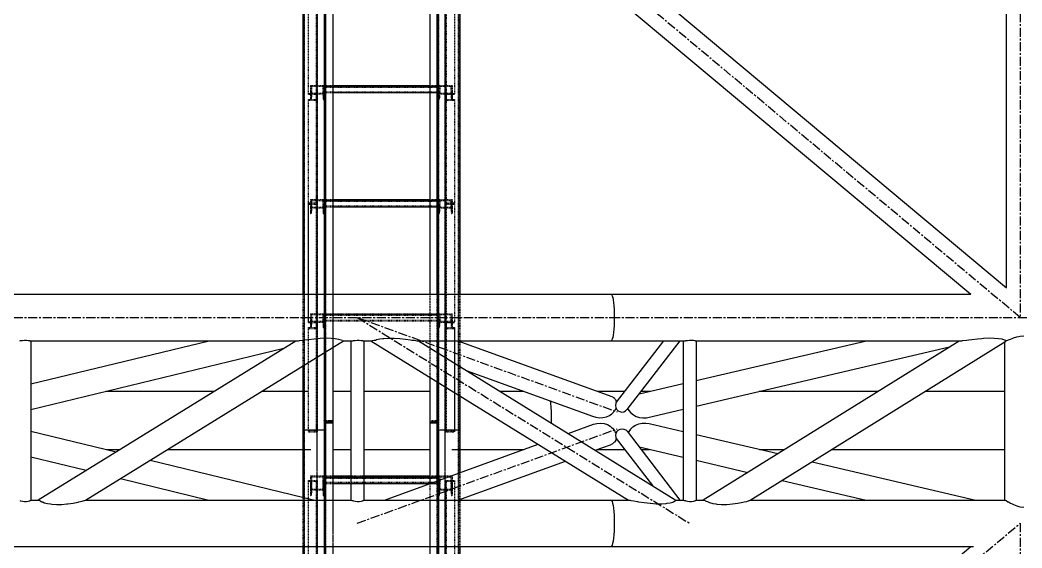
# Model space of a CAD drawing. Header units: millimetres. Extents: x 5143 to 30813, y 232 to 21408.
# Drawn here: x 24299 to 25175, y 7429 to 7890 of the extents above; entities that cross this region are included whole.
import ezdxf

# ---------------------------------------------------------------- set-up
doc = ezdxf.new("R2010")
doc.units = ezdxf.units.MM
doc.header["$LTSCALE"] = 0.25
for name, pattern in [('CENTER', [50.8, 31.75, -6.35, 6.35, -6.35]), ('XKITLINE00', [0]), ('XKITLINE02', [4, 2, -2]), ('XKITLINE03', [6, 3, -1, 1, -1])]:
    doc.linetypes.add(name, pattern=pattern)

msp = doc.modelspace()

# ---------------------------------------------------------------- linework, layer by layer
at = {"color": 3, "linetype": 'XKITLINE02'}
for p, q in [((24547.15, 9176.54), (24547.15, 7532.54)), ((24547.68, 9176.28), (24547.68, 7532)), ((24564.91, 9176.28), (24564.92, 7532)), ((24564.99, 9179.87), (24564.99, 7539.09)), ((24565.45, 9176.54), (24565.45, 7532.54)), ((24565.85, 9179.87), (24565.85, 7539.18)), ((24566.3, 9176.54), (24566.3, 7600.34)), ((24572.5, 9179.14), (24572.5, 7540.22)), ((24664.15, 9180.19), (24664.15, 7539.18)), ((24664.54, 9176.54), (24664.54, 7532.54)), ((24665, 9180.27), (24665, 7539.09)), ((24665.07, 9176.28), (24665.07, 7532)), ((24682.31, 9176.28), (24682.31, 7532)), ((24682.84, 9176.54), (24682.84, 7532.54)), ((24683.69, 9176.54), (24683.69, 7561.84)), ((24657.5, 9125.5), (24657.5, 7540.22)), ((24551, 7929.56), (24551, 7825.67)), ((24558.2, 7929.02), (24558.2, 7820.75)), ((24559, 7929.56), (24559, 7820.75)), ((24671.78, 7929.02), (24671.78, 7820.75)), ((24678.98, 7929.56), (24678.98, 7825.67)), ((24670.98, 7926.41), (24670.98, 7820.75)), ((24552.99, 7833.19), (24552.99, 7826.58)), ((24552.99, 7833.19), (24552.99, 7827.7)), ((24552.99, 7833.19), (24564.99, 7833.19)), ((24554.06, 7832.49), (24553.67, 7827.7)), ((24554.06, 7832.49), (24554.06, 7825.88)), ((24554.06, 7832.49), (24563.93, 7832.49)), ((24563.93, 7832.49), (24563.93, 7825.88)), ((24563.93, 7832.49), (24564.31, 7827.7)), ((24564.99, 7833.19), (24564.99, 7826.58)), ((24564.99, 7833.19), (24564.99, 7827.7)), ((24564.99, 7833.19), (24572.5, 7833.19)), ((24564.99, 7833.19), (24564.99, 7826.99)), ((24564.99, 7832.48), (24572.5, 7832.48)), ((24564.99, 7832.43), (24664.97, 7832.43)), ((24564.99, 7831.85), (24664.97, 7831.85)), ((24657.5, 7833.19), (24664.97, 7833.19)), ((24657.5, 7832.48), (24664.97, 7832.48)), ((24664.97, 7833.19), (24664.97, 7826.99)), ((24664.97, 7833.19), (24664.97, 7827.7)), ((24664.97, 7833.19), (24676.97, 7833.19)), ((24664.97, 7833.19), (24664.97, 7826.58)), ((24666.04, 7832.49), (24665.65, 7827.7)), ((24666.04, 7832.49), (24675.91, 7832.49)), ((24666.04, 7832.49), (24666.04, 7825.88)), ((24675.91, 7832.49), (24676.29, 7827.7)), ((24675.91, 7832.49), (24675.91, 7825.88)), ((24676.97, 7833.19), (24676.97, 7827.7)), ((24676.97, 7833.19), (24676.97, 7826.22)), ((24551, 7826.22), (24551, 7825.67)), ((24551, 7826.22), (24559, 7826.22)), ((24551, 7825.67), (24558.2, 7825.67)), ((24552.99, 7827.7), (24552.99, 7821.09)), ((24552.99, 7827.7), (24553.67, 7827.7)), ((24552.99, 7826.58), (24552.99, 7821.09)), ((24552.99, 7826.58), (24564.99, 7826.58)), ((24553.67, 7827.7), (24553.67, 7821.09)), ((24554.06, 7825.88), (24553.67, 7821.09)), ((24554.06, 7825.88), (24563.93, 7825.88)), ((24558.2, 7826.55), (24558.2, 7730.52)), ((24558.2, 7826.55), (24559, 7826.55)), ((24558.2, 7825.67), (24558.2, 7820.75)), ((24559, 7826.55), (24559, 7729.91)), ((24559, 7826.22), (24559, 7820.75)), ((24563.93, 7825.88), (24564.31, 7821.09)), ((24564.31, 7827.7), (24564.31, 7821.09)), ((24564.31, 7827.7), (24564.99, 7827.7)), ((24564.99, 7827.7), (24564.99, 7821.09)), ((24564.99, 7827.7), (24664.97, 7827.7)), ((24564.99, 7827.66), (24664.97, 7827.66)), ((24564.99, 7827.03), (24664.97, 7827.03)), ((24564.99, 7826.99), (24572.5, 7826.99)), ((24564.99, 7826.58), (24564.99, 7821.09)), ((24657.5, 7826.99), (24664.97, 7826.99)), ((24664.97, 7827.7), (24665.65, 7827.7)), ((24664.97, 7827.7), (24664.97, 7821.09)), ((24664.97, 7826.58), (24664.97, 7821.09)), ((24664.97, 7826.58), (24676.97, 7826.58)), ((24665.65, 7827.7), (24665.65, 7821.09)), ((24666.04, 7825.88), (24665.65, 7821.09)), ((24666.04, 7825.88), (24675.91, 7825.88)), ((24670.98, 7826.55), (24670.98, 7820.41)), ((24670.98, 7826.55), (24671.78, 7826.55)), ((24670.98, 7826.55), (24670.98, 7729.91)), ((24670.98, 7826.22), (24678.98, 7826.22)), ((24671.78, 7826.55), (24671.78, 7821.03)), ((24671.78, 7826.55), (24671.78, 7730.52)), ((24671.78, 7825.67), (24678.98, 7825.67)), ((24675.91, 7825.88), (24676.29, 7821.09)), ((24676.29, 7827.7), (24676.97, 7827.7)), ((24676.29, 7827.7), (24676.29, 7821.09)), ((24676.97, 7827.7), (24676.97, 7821.09)), ((24676.97, 7826.22), (24676.97, 7821.09)), ((24551, 7821.03), (24551, 7729.91)), ((24551, 7821.03), (24558.2, 7821.03)), ((24551, 7820.41), (24559, 7820.41)), ((24552.99, 7821.09), (24553.67, 7821.09)), ((24558.2, 7820.75), (24559, 7820.75)), ((24564.31, 7821.09), (24564.99, 7821.09)), ((24664.97, 7821.09), (24665.65, 7821.09)), ((24670.98, 7820.75), (24671.78, 7820.75)), ((24670.98, 7820.41), (24678.98, 7820.41)), ((24671.78, 7821.03), (24678.98, 7821.03)), ((24676.29, 7821.09), (24676.97, 7821.09)), ((24678.98, 7821.03), (24678.98, 7820.41)), ((24678.98, 7821.03), (24678.98, 7729.91)), ((24558.2, 7736.05), (24559, 7736.05)), ((24558.2, 7736.05), (24558.2, 7730.52)), ((24559, 7736.05), (24559, 7729.91)), ((24670.98, 7736.05), (24671.78, 7736.05)), ((24551, 7730.52), (24558.2, 7730.52)), ((24551, 7730.52), (24551, 7729.91)), ((24551, 7729.91), (24551, 7626.02)), ((24551, 7729.91), (24559, 7729.91)), ((24551, 7729.91), (24559, 7729.91)), ((24551, 7729.36), (24551, 7626.02)), ((24551, 7729.36), (24558.2, 7729.36)), ((24552.99, 7733.36), (24552.99, 7726.75)), ((24552.99, 7733.36), (24552.99, 7727.87)), ((24552.99, 7733.36), (24564.99, 7733.36)), ((24552.99, 7727.87), (24552.99, 7721.26)), ((24552.99, 7727.87), (24553.67, 7727.87)), ((24552.99, 7726.75), (24552.99, 7721.26)), ((24552.99, 7726.75), (24564.99, 7726.75)), ((24554.06, 7732.67), (24553.67, 7727.87)), ((24553.67, 7727.87), (24553.67, 7721.26)), ((24554.06, 7732.67), (24554.06, 7726.05)), ((24554.06, 7732.67), (24563.93, 7732.67)), ((24558.2, 7729.36), (24558.2, 7621.1)), ((24559, 7729.91), (24559, 7621.1)), ((24563.93, 7732.67), (24563.93, 7726.05)), ((24563.93, 7732.67), (24564.31, 7727.87)), ((24564.31, 7727.87), (24564.31, 7721.26)), ((24564.31, 7727.87), (24564.99, 7727.87)), ((24564.99, 7733.36), (24564.99, 7726.75)), ((24564.99, 7733.36), (24564.99, 7727.87)), ((24564.99, 7733.36), (24572.5, 7733.36)), ((24564.99, 7733.36), (24564.99, 7727.17)), ((24564.99, 7732.66), (24572.5, 7732.66)), ((24564.99, 7732.6), (24664.97, 7732.6)), ((24564.99, 7732.02), (24664.97, 7732.02)), ((24564.99, 7727.87), (24564.99, 7721.26)), ((24564.99, 7727.87), (24664.97, 7727.87)), ((24564.99, 7727.83), (24664.97, 7727.83)), ((24564.99, 7727.21), (24664.97, 7727.21)), ((24564.99, 7727.17), (24572.5, 7727.17)), ((24564.99, 7726.75), (24564.99, 7721.26)), ((24657.5, 7733.36), (24664.97, 7733.36)), ((24657.5, 7732.66), (24664.97, 7732.66)), ((24657.5, 7727.17), (24664.97, 7727.17)), ((24664.97, 7733.36), (24664.97, 7727.87)), ((24664.97, 7733.36), (24676.97, 7733.36)), ((24664.97, 7733.36), (24664.97, 7726.75)), ((24664.97, 7733.36), (24664.97, 7727.17)), ((24664.97, 7727.87), (24665.65, 7727.87)), ((24664.97, 7727.87), (24664.97, 7721.26)), ((24664.97, 7726.75), (24664.97, 7721.26)), ((24664.97, 7726.75), (24676.97, 7726.75)), ((24666.04, 7732.67), (24665.65, 7727.87)), ((24665.65, 7727.87), (24665.65, 7721.26)), ((24666.04, 7732.67), (24675.91, 7732.67)), ((24666.04, 7732.67), (24666.04, 7726.05)), ((24670.98, 7729.91), (24670.98, 7724.44)), ((24670.98, 7729.91), (24678.98, 7729.91)), ((24670.98, 7729.91), (24678.98, 7729.91)), ((24671.78, 7730.52), (24678.98, 7730.52)), ((24671.78, 7729.36), (24671.78, 7724.44)), ((24671.78, 7729.36), (24678.98, 7729.36)), ((24671.78, 7729.36), (24671.78, 7621.1)), ((24675.91, 7732.67), (24676.29, 7727.87)), ((24675.91, 7732.67), (24675.91, 7726.05)), ((24676.29, 7727.87), (24676.97, 7727.87)), ((24676.29, 7727.87), (24676.29, 7721.26)), ((24676.97, 7733.36), (24676.97, 7727.87)), ((24676.97, 7733.36), (24676.97, 7726.75)), ((24676.97, 7727.87), (24676.97, 7721.26)), ((24676.97, 7726.75), (24676.97, 7721.26)), ((24678.98, 7729.91), (24678.98, 7729.36)), ((24678.98, 7729.91), (24678.98, 7626.02)), ((24552.99, 7721.26), (24553.67, 7721.26)), ((24554.06, 7726.05), (24553.67, 7721.26)), ((24554.06, 7726.05), (24563.93, 7726.05)), ((24558.2, 7724.44), (24559, 7724.44)), ((24563.93, 7726.05), (24564.31, 7721.26)), ((24564.31, 7721.26), (24564.99, 7721.26)), ((24664.97, 7721.26), (24665.65, 7721.26)), ((24666.04, 7726.05), (24665.65, 7721.26)), ((24666.04, 7726.05), (24675.91, 7726.05)), ((24670.98, 7726.05), (24670.98, 7621.1)), ((24670.98, 7724.44), (24671.78, 7724.44)), ((24675.91, 7726.05), (24676.29, 7721.26)), ((24676.29, 7721.26), (24676.97, 7721.26)), ((24546.3, 7650.57), (24546.3, 7587.97)), ((24572.5, 7650.57), (24572.5, 7604.17)), ((24657.5, 7650.57), (24657.5, 7578.07)), ((24663.69, 7650.57), (24663.69, 7574.23)), ((24683.69, 7650.57), (24683.69, 7609.97)), ((24552.99, 7633.54), (24552.99, 7626.93)), ((24552.99, 7633.54), (24552.99, 7628.05)), ((24552.99, 7633.54), (24564.99, 7633.54)), ((24554.06, 7632.84), (24553.67, 7628.05)), ((24554.06, 7632.84), (24554.06, 7626.23)), ((24554.06, 7632.84), (24563.93, 7632.84)), ((24563.93, 7632.84), (24563.93, 7626.23)), ((24563.93, 7632.84), (24564.31, 7628.05)), ((24564.99, 7633.54), (24564.99, 7626.93)), ((24564.99, 7633.54), (24564.99, 7628.05)), ((24564.99, 7633.54), (24664.97, 7633.54)), ((24564.99, 7633.54), (24564.99, 7627.34)), ((24564.99, 7632.83), (24664.97, 7632.83)), ((24564.99, 7632.78), (24664.97, 7632.78)), ((24564.99, 7632.19), (24664.97, 7632.19)), ((24664.97, 7633.54), (24664.97, 7627.34)), ((24664.97, 7633.54), (24664.97, 7628.05)), ((24664.97, 7633.54), (24676.97, 7633.54)), ((24664.97, 7633.54), (24664.97, 7626.93)), ((24666.04, 7632.84), (24665.65, 7628.05)), ((24666.04, 7632.84), (24675.91, 7632.84)), ((24666.04, 7632.84), (24666.04, 7626.23)), ((24675.91, 7632.84), (24676.29, 7628.05)), ((24675.91, 7632.84), (24675.91, 7626.23)), ((24676.97, 7633.54), (24676.97, 7628.05)), ((24676.97, 7633.54), (24676.97, 7626.93)), ((24551, 7626.57), (24559, 7626.57)), ((24551, 7626.02), (24558.2, 7626.02)), ((24551, 7621.37), (24551, 7530.31)), ((24551, 7621.37), (24551, 7530.93)), ((24551, 7621.37), (24558.2, 7621.37)), ((24552.99, 7628.05), (24552.99, 7621.44)), ((24552.99, 7628.05), (24553.67, 7628.05)), ((24552.99, 7626.93), (24552.99, 7621.44)), ((24552.99, 7626.93), (24564.99, 7626.93)), ((24552.99, 7621.44), (24553.67, 7621.44)), ((24553.67, 7628.05), (24553.67, 7621.44)), ((24554.06, 7626.23), (24553.67, 7621.44)), ((24554.06, 7626.23), (24563.93, 7626.23)), ((24558.2, 7626.9), (24558.2, 7530.93)), ((24558.2, 7626.9), (24559, 7626.9)), ((24558.2, 7626.02), (24558.2, 7621.1)), ((24559, 7626.9), (24559, 7532)), ((24559, 7626.57), (24559, 7621.1)), ((24563.93, 7626.23), (24564.31, 7621.44)), ((24564.31, 7628.05), (24564.31, 7621.44)), ((24564.31, 7628.05), (24564.99, 7628.05)), ((24564.31, 7621.44), (24564.99, 7621.44)), ((24564.99, 7628.05), (24564.99, 7621.44)), ((24564.99, 7628.05), (24664.97, 7628.05)), ((24564.99, 7628.01), (24664.97, 7628.01)), ((24564.99, 7627.38), (24664.97, 7627.38)), ((24564.99, 7627.34), (24664.97, 7627.34)), ((24564.99, 7626.93), (24564.99, 7621.44)), ((24664.97, 7628.05), (24665.65, 7628.05)), ((24664.97, 7628.05), (24664.97, 7621.44)), ((24664.97, 7626.93), (24664.97, 7621.44)), ((24664.97, 7626.93), (24676.97, 7626.93)), ((24664.97, 7621.44), (24665.65, 7621.44)), ((24665.65, 7628.05), (24665.65, 7621.44)), ((24666.04, 7626.23), (24665.65, 7621.44)), ((24666.04, 7626.23), (24675.91, 7626.23)), ((24670.98, 7626.9), (24670.98, 7620.71)), ((24670.98, 7626.9), (24671.78, 7626.9)), ((24670.98, 7626.9), (24670.98, 7530.31)), ((24670.98, 7626.57), (24678.98, 7626.57)), ((24671.78, 7626.9), (24671.78, 7620.71)), ((24671.78, 7626.9), (24671.78, 7530.93)), ((24671.78, 7626.02), (24678.98, 7626.02)), ((24671.78, 7621.37), (24678.98, 7621.37)), ((24675.91, 7626.23), (24676.29, 7621.44)), ((24676.29, 7628.05), (24676.97, 7628.05)), ((24676.29, 7628.05), (24676.29, 7621.44)), ((24676.29, 7621.44), (24676.97, 7621.44)), ((24676.97, 7628.05), (24676.97, 7621.44)), ((24676.97, 7626.93), (24676.97, 7621.44)), ((24678.98, 7621.37), (24678.98, 7532)), ((24551, 7620.76), (24559, 7620.76)), ((24558.2, 7621.1), (24559, 7621.1)), ((24670.98, 7621.1), (24671.78, 7621.1)), ((24670.98, 7620.76), (24678.98, 7620.76)), ((24678.98, 7620.71), (24678.98, 7530.31)), ((24558.2, 7536.46), (24559, 7536.46)), ((24558.2, 7536.46), (24558.2, 7530.93)), ((24559, 7536.46), (24559, 7530.31)), ((24564.99, 7540.27), (24572.5, 7540.27)), ((24564.99, 7540.27), (24572.5, 7540.27)), ((24564.99, 7540.27), (24564.99, 5898.21)), ((24564.99, 7539.09), (24566.3, 7539.09)), ((24564.99, 7538.21), (24566.3, 7538.21)), ((24565.85, 7540.19), (24572.5, 7540.22)), ((24565.85, 7540.13), (24572.5, 7540.19)), ((24565.85, 7540.13), (24565.85, 5898.35)), ((24565.85, 7539.18), (24572.5, 7539.14)), ((24565.85, 7538.35), (24566.3, 7538.35)), ((24572.5, 7540.27), (24572.5, 7540.22)), ((24572.5, 7540.27), (24572.5, 7540.19)), ((24572.5, 7540.27), (24572.5, 7539.09)), ((24572.5, 7538.3), (24572.5, 7538.21)), ((24572.5, 7538.3), (24572.5, 7538.21)), ((24657.5, 7540.27), (24665, 7540.27)), ((24657.5, 7540.27), (24657.5, 7540.22)), ((24657.5, 7540.27), (24665, 7540.27)), ((24657.5, 7540.27), (24657.5, 7539.09)), ((24657.5, 7540.22), (24664.15, 7540.19)), ((24657.5, 7540.19), (24664.15, 7540.13)), ((24657.5, 7539.14), (24664.15, 7539.18)), ((24657.5, 7539.14), (24657.5, 7539.09)), ((24657.5, 7538.3), (24657.5, 7538.21)), ((24663.69, 7539.09), (24665, 7539.09)), ((24663.69, 7538.35), (24664.15, 7538.35)), ((24663.69, 7538.21), (24665, 7538.21)), ((24664.15, 7540.19), (24664.15, 7539.18)), ((24664.15, 7540.13), (24664.15, 5898.35)), ((24665, 7540.27), (24665, 7539.09)), ((24665, 7540.27), (24665, 5898.21)), ((24670.98, 7536.46), (24671.78, 7536.46)), ((24546.3, 7532.54), (24547.15, 7532.54)), ((24546.3, 7532.54), (24547.15, 7532.54)), ((24546.3, 7532.54), (24546.3, 7531.93)), ((24547.15, 7532.54), (24547.68, 7532)), ((24547.15, 7532.54), (24547.15, 5888.14)), ((24547.15, 7532.54), (24547.68, 7532)), ((24547.68, 7532), (24564.92, 7532)), ((24547.68, 7532), (24547.68, 5887.3)), ((24547.68, 7532), (24564.91, 7532)), ((24551, 7530.93), (24558.2, 7530.93)), ((24551, 7530.31), (24559, 7530.31)), ((24565.45, 7532.54), (24564.91, 7532)), ((24564.91, 7532), (24564.92, 5887.3)), ((24565.45, 7532.54), (24564.92, 7532)), ((24565.45, 7532.54), (24566.3, 7532.54)), ((24565.45, 7532.54), (24565.45, 5888.14)), ((24565.45, 7532.54), (24566.3, 7532.54)), ((24566.3, 7532.54), (24566.3, 5960.34)), ((24663.69, 7532.54), (24664.54, 7532.54)), ((24663.69, 7532.54), (24664.54, 7532.54)), ((24663.69, 7532.54), (24663.69, 7531.93)), ((24664.54, 7532.54), (24665.07, 7532)), ((24664.54, 7532.54), (24664.54, 5888.14)), ((24664.54, 7532.54), (24665.07, 7532)), ((24665.07, 7532), (24682.31, 7532)), ((24665.07, 7532), (24665.07, 5887.3)), ((24665.07, 7532), (24682.31, 7532)), ((24670.98, 7530.31), (24678.98, 7530.31)), ((24671.78, 7530.93), (24678.98, 7530.93)), ((24682.84, 7532.54), (24682.31, 7532)), ((24682.84, 7532.54), (24682.31, 7532)), ((24682.31, 7532), (24682.31, 5887.3)), ((24682.84, 7532.54), (24683.69, 7532.54)), ((24682.84, 7532.54), (24682.84, 5888.14)), ((24682.84, 7532.54), (24683.69, 7532.54)), ((24683.69, 7532.54), (24683.69, 5921.85)), ((24552.99, 7491.64), (24552.99, 7480.08)), ((24552.99, 7491.64), (24552.99, 7486.17)), ((24552.99, 7491.64), (24564.99, 7491.64)), ((24554.06, 7490.94), (24553.67, 7486.17)), ((24554.06, 7490.94), (24554.06, 7479.38)), ((24554.06, 7490.94), (24563.93, 7490.94)), ((24563.93, 7490.94), (24563.93, 7479.38)), ((24563.93, 7490.94), (24564.31, 7486.17)), ((24564.99, 7491.64), (24564.99, 7480.08)), ((24564.99, 7491.64), (24572.5, 7491.64)), ((24564.99, 7491.64), (24564.99, 7484.93)), ((24564.99, 7491.64), (24564.99, 7486.17)), ((24564.99, 7490.83), (24664.97, 7490.83)), ((24564.99, 7490.4), (24572.5, 7490.4)), ((24588.25, 7491.64), (24599.65, 7491.64)), ((24588.25, 7490.4), (24599.65, 7490.4)), ((24657.5, 7491.64), (24664.97, 7491.64)), ((24657.5, 7490.4), (24664.97, 7490.4)), ((24664.97, 7491.64), (24664.97, 7486.17)), ((24664.97, 7491.64), (24676.97, 7491.64)), ((24664.97, 7491.64), (24664.97, 7480.08)), ((24664.97, 7491.64), (24664.97, 7484.93)), ((24666.04, 7490.94), (24665.65, 7486.17)), ((24666.04, 7490.94), (24675.91, 7490.94)), ((24666.04, 7490.94), (24666.04, 7479.38)), ((24675.91, 7490.94), (24676.29, 7486.17)), ((24675.91, 7490.94), (24675.91, 7479.38)), ((24676.97, 7491.64), (24676.97, 7486.17)), ((24676.97, 7491.64), (24676.97, 7480.08)), ((24683.69, 7494.49), (24683.69, 7471.22)), ((24551, 7487.66), (24551, 7379.61)), ((24551, 7487.66), (24559, 7487.66)), ((24551, 7487.14), (24558.2, 7487.14)), ((24552.99, 7486.17), (24552.99, 7474.61)), ((24552.99, 7486.17), (24553.67, 7486.17)), ((24553.67, 7486.17), (24553.67, 7474.61)), ((24558.2, 7487.14), (24558.2, 7374.92)), ((24558.2, 7482.46), (24559, 7482.46)), ((24559, 7487.66), (24559, 7374.92)), ((24564.31, 7486.17), (24564.31, 7474.61)), ((24564.31, 7486.17), (24564.99, 7486.17)), ((24564.99, 7486.17), (24564.99, 7474.61)), ((24564.99, 7489.81), (24664.97, 7489.81)), ((24564.99, 7486.17), (24664.97, 7486.17)), ((24564.99, 7486.1), (24664.97, 7486.1)), ((24564.99, 7485), (24664.97, 7485)), ((24564.99, 7484.93), (24572.5, 7484.93)), ((24588.25, 7484.93), (24599.65, 7484.93)), ((24657.34, 7484.93), (24664.97, 7484.93)), ((24657.5, 7484.98), (24657.5, 5900.19)), ((24663.69, 7487.23), (24663.69, 7429.97)), ((24664.97, 7486.17), (24665.65, 7486.17)), ((24664.97, 7486.17), (24664.97, 7474.61)), ((24665.65, 7486.17), (24665.65, 7474.61)), ((24670.98, 7487.66), (24670.98, 7469.39)), ((24670.98, 7487.66), (24678.98, 7487.66)), ((24670.98, 7482.46), (24671.78, 7482.46)), ((24671.78, 7487.14), (24671.78, 7469.39)), ((24671.78, 7487.14), (24678.98, 7487.14)), ((24676.29, 7486.17), (24676.97, 7486.17)), ((24676.29, 7486.17), (24676.29, 7474.61)), ((24676.97, 7486.17), (24676.97, 7474.61)), ((24678.98, 7487.66), (24678.98, 7469.39)), ((24546.3, 7473.13), (24546.3, 7429.97)), ((24552.99, 7480.08), (24552.99, 7474.61)), ((24552.99, 7480.08), (24564.99, 7480.08)), ((24552.99, 7474.61), (24553.67, 7474.61)), ((24554.06, 7479.38), (24553.67, 7474.61)), ((24554.06, 7479.38), (24563.93, 7479.38)), ((24563.93, 7479.38), (24564.31, 7474.61)), ((24564.31, 7474.61), (24564.99, 7474.61)), ((24564.99, 7480.08), (24564.99, 7474.61)), ((24664.97, 7480.08), (24664.97, 7474.61)), ((24664.97, 7480.08), (24676.97, 7480.08)), ((24664.97, 7474.61), (24665.65, 7474.61)), ((24666.04, 7479.38), (24665.65, 7474.61)), ((24666.04, 7479.38), (24675.91, 7479.38)), ((24675.91, 7479.38), (24676.29, 7474.61)), ((24676.29, 7474.61), (24676.97, 7474.61)), ((24676.97, 7480.08), (24676.97, 7474.61)), ((24566.3, 7470.57), (24566.3, 7429.97)), ((24572.5, 7470.57), (24572.5, 5900.19)), ((24572.5, 7469.39), (24572.5, 7429.97)), ((24657.5, 7469.39), (24657.5, 7429.97)), ((24670.98, 7469.39), (24670.98, 7374.92)), ((24671.78, 7469.39), (24671.78, 7374.92)), ((24678.98, 7469.39), (24678.98, 7379.61)), ((24683.69, 7470.57), (24683.69, 7429.97))]:
    msp.add_line(p, q, dxfattribs=at)
at = {"color": 1, "linetype": 'XKITLINE03'}
for p, q in [((24559, 7503.97), (24559, 9180.33)), ((24564.99, 9180.27), (24564.99, 7540.27)), ((24665, 7540.27), (24665, 9180.27)), ((24670.99, 7503.97), (24670.99, 9180.33)), ((24559, 7826.22), (24559, 7929.56)), ((24670.98, 7929.56), (24670.98, 7826.22)), ((24564.99, 7826.58), (24564.99, 7833.19)), ((24664.97, 7832.48), (24564.99, 7832.48)), ((24664.97, 7833.19), (24664.97, 7826.58)), ((24559, 7729.91), (24559, 7820.41)), ((24670.98, 7820.41), (24670.98, 7729.91)), ((24559, 7626.57), (24559, 7729.91)), ((24564.99, 7726.75), (24564.99, 7733.36)), ((24664.97, 7732.66), (24564.99, 7732.66)), ((24664.97, 7733.36), (24664.97, 7726.75)), ((24670.98, 7729.91), (24670.98, 7626.57)), ((24564.99, 7626.93), (24564.99, 7633.54)), ((24664.97, 7632.83), (24564.99, 7632.83)), ((24664.97, 7633.54), (24664.97, 7626.93)), ((24559, 7530.31), (24559, 7620.76)), ((24670.98, 7620.76), (24670.98, 7530.31)), ((24559, 5869.63), (24559, 7535.89)), ((24564.99, 7540.27), (24564.99, 5900.27)), ((24665, 5900.27), (24665, 7540.27)), ((24670.99, 5869.63), (24670.99, 7535.89)), ((24564.99, 7480.08), (24564.99, 7491.64)), ((24664.97, 7490.4), (24564.99, 7490.4)), ((24664.97, 7491.64), (24664.97, 7480.08)), ((24559, 7380.13), (24559, 7487.66)), ((24670.98, 7487.66), (24670.98, 7380.13))]:
    msp.add_line(p, q, dxfattribs=at)
at = {"color": 8, "linetype": 'CENTER'}
for p, q in [((25173.61, 7630.28), (23430, 9090.27)), ((25173.61, 9090.27), (25173.61, 7630.27)), ((23430, 7630.27), (24815.89, 7630.27)), ((24593.95, 7630.27), (24821.2, 7547.77)), ((24593.95, 7630.27), (24884.52, 7450.27)), ((24815.89, 7630.27), (26261.35, 7630.27)), ((24593.95, 7450.27), (24821.2, 7532.77)), ((23430, 5990.27), (25173.61, 7450.27)), ((25173.61, 7450.27), (25173.61, 5990.27))]:
    msp.add_line(p, q, dxfattribs=at)
at = {"color": 8, "linetype": 'XKITLINE00'}
for p, q in [((25161.43, 9064.19), (25161.43, 7656.37)), ((23506.2, 9042.36), (25161.6, 7656.22)), ((23506.2, 9010.58), (25130.41, 7650.56)), ((23551.02, 7650.57), (24815.89, 7650.57)), ((24815.89, 7650.57), (24816.38, 7650.27)), ((24815.89, 7650.57), (25130.4, 7650.57)), ((24815.89, 7650.57), (24816.38, 7650.27)), ((24816.38, 7650.27), (24816.85, 7649.35)), ((24816.38, 7650.27), (24816.85, 7649.35)), ((24816.85, 7649.35), (24817.29, 7647.86)), ((24816.85, 7649.35), (24817.3, 7647.86)), ((24817.3, 7647.86), (24817.7, 7645.83)), ((24817.7, 7645.83), (24818.04, 7643.32)), ((24818.04, 7643.32), (24818.32, 7640.42)), ((24818.32, 7640.42), (24818.53, 7637.22)), ((24818.53, 7637.22), (24818.66, 7633.8)), ((24818.66, 7633.8), (24818.7, 7630.27)), ((24818.7, 7630.27), (24818.66, 7626.75)), ((24818.53, 7623.33), (24818.32, 7620.12)), ((24818.66, 7626.75), (24818.53, 7623.33)), ((24817.29, 7612.69), (24816.85, 7611.2)), ((24817.3, 7612.69), (24816.85, 7611.2)), ((24817.7, 7614.72), (24817.3, 7612.69)), ((24818.04, 7617.23), (24817.7, 7614.72)), ((24818.32, 7620.12), (24818.04, 7617.23)), ((25167.69, 7612.44), (25170.57, 7613.4)), ((25170.57, 7613.4), (25172.55, 7613.76)), ((25172.55, 7613.76), (25173.61, 7614.04)), ((25173.61, 7614.04), (25176.65, 7614.24)), ((24299.11, 7609.97), (24299.61, 7610.08)), ((24299.61, 7610.08), (24301.2, 7610.28)), ((24301.2, 7610.28), (24302.96, 7610.38)), ((24302.96, 7610.38), (24304.72, 7610.37)), ((24304.72, 7610.37), (24306.31, 7610.26)), ((24306.31, 7610.26), (24307.57, 7610.05)), ((24307.57, 7610.05), (24307.8, 7609.97)), ((24307.8, 7609.97), (24542.66, 7609.97)), ((24307.8, 7609.97), (24308.38, 7609.96)), ((24308.38, 7609.96), (24308.66, 7609.94)), ((24308.5, 7609.97), (24308.52, 7609.95)), ((24308.66, 7572.11), (24464.37, 7609.97)), ((24308.66, 7609.94), (24308.66, 7470.49)), ((24315.09, 7470.61), (24540.39, 7609.97)), ((24356.43, 7470.52), (24581.82, 7609.94)), ((24540.52, 7609.97), (24540.54, 7609.93)), ((24540.54, 7609.93), (24541.25, 7609.95)), ((24541.25, 7609.95), (24542.65, 7609.97)), ((24542.65, 7609.97), (24543.38, 7610.1)), ((24543.38, 7610.1), (24546.84, 7610.51)), ((24546.84, 7610.51), (24548.26, 7610.63)), ((24548.26, 7610.63), (24551.34, 7611.09)), ((24551.34, 7611.09), (24556.37, 7611.65)), ((24556.37, 7611.65), (24559.69, 7611.88)), ((24559.69, 7611.88), (24561.59, 7612.09)), ((24561.59, 7612.09), (24566.66, 7612.34)), ((24566.66, 7612.34), (24571.1, 7612.25)), ((24571.1, 7612.25), (24574.24, 7611.88)), ((24574.24, 7611.88), (24574.7, 7611.85)), ((24574.7, 7611.85), (24577.68, 7611.39)), ((24577.68, 7611.39), (24579.67, 7610.75)), ((24579.67, 7610.75), (24579.81, 7610.63)), ((24579.81, 7610.63), (24581.1, 7610.31)), ((24581.1, 7610.31), (24581.47, 7609.97)), ((24581.47, 7609.97), (24581.72, 7609.97)), ((24581.72, 7609.97), (24581.82, 7609.94)), ((24581.73, 7609.97), (24590.09, 7609.97)), ((24588.25, 7609.97), (24588.25, 7470.61)), ((24588.33, 7609.97), (24588.37, 7609.93)), ((24588.37, 7609.93), (24588.53, 7609.94)), ((24588.53, 7609.94), (24589.34, 7609.96)), ((24588.72, 7609.97), (24588.74, 7609.95)), ((24589.34, 7609.96), (24590.09, 7609.97)), ((24590.09, 7609.97), (24590.6, 7610.08)), ((24590.6, 7610.08), (24592.19, 7610.28)), ((24592.19, 7610.28), (24593.95, 7610.38)), ((24593.95, 7610.38), (24595.71, 7610.37)), ((24595.71, 7610.37), (24597.3, 7610.26)), ((24597.3, 7610.26), (24598.56, 7610.05)), ((24598.56, 7610.05), (24598.79, 7609.97)), ((24598.79, 7609.97), (24607.17, 7609.97)), ((24598.79, 7609.97), (24599.37, 7609.96)), ((24599.37, 7609.96), (24599.65, 7609.94)), ((24599.48, 7609.97), (24599.5, 7609.95)), ((24599.65, 7609.94), (24599.65, 7470.49)), ((24605.99, 7609.97), (24831.02, 7470.57)), ((24606.07, 7609.96), (24606.17, 7609.95)), ((24606.17, 7609.95), (24607.14, 7609.95)), ((24607.01, 7609.96), (24607.11, 7609.95)), ((24607.14, 7609.95), (24607.23, 7610.02)), ((24607.23, 7610.02), (24608.76, 7610.4)), ((24608.76, 7610.4), (24609.86, 7610.55)), ((24609.86, 7610.55), (24610.91, 7610.94)), ((24610.91, 7610.94), (24613.76, 7611.48)), ((24613.76, 7611.48), (24616.45, 7611.75)), ((24616.45, 7611.75), (24617.32, 7611.91)), ((24617.32, 7611.91), (24621.44, 7612.19)), ((24621.44, 7612.19), (24626.18, 7612.14)), ((24626.18, 7612.14), (24631.31, 7611.75)), ((24631.31, 7611.75), (24636.12, 7611.33)), ((24636.12, 7611.33), (24640.63, 7610.73)), ((24640.63, 7610.73), (24641.63, 7610.55)), ((24641.63, 7610.55), (24644.14, 7610.29)), ((24644.14, 7610.29), (24646.35, 7609.95)), ((24646.16, 7609.97), (24815.89, 7609.97)), ((24646.35, 7609.95), (24646.59, 7609.95)), ((24646.47, 7609.96), (24646.52, 7609.96)), ((24646.59, 7609.95), (24647.47, 7609.96)), ((24647.42, 7609.96), (24647.47, 7609.96)), ((24647.47, 7609.96), (24872.62, 7470.48)), ((24681.88, 7609.97), (24816.68, 7561.04)), ((24815.89, 7609.97), (24816.38, 7610.28)), ((24815.89, 7609.97), (24816.38, 7610.28)), ((24815.89, 7609.97), (24880.62, 7609.97)), ((24816.85, 7611.2), (24816.38, 7610.28)), ((24816.85, 7611.2), (24816.38, 7610.28)), ((24861.75, 7609.97), (24820.44, 7556.15)), ((24876.12, 7609.97), (24829.81, 7549.63)), ((24878.82, 7609.97), (24878.82, 7470.61)), ((24878.94, 7609.97), (24878.98, 7609.93)), ((24878.98, 7609.93), (24879.1, 7609.94)), ((24879.1, 7609.94), (24879.91, 7609.96)), ((24879.33, 7609.97), (24879.35, 7609.95)), ((24879.91, 7609.96), (24880.84, 7609.98)), ((24880.84, 7609.98), (24881.17, 7610.05)), ((24881.17, 7610.05), (24882.76, 7610.26)), ((24882.76, 7610.26), (24884.52, 7610.38)), ((24884.52, 7610.38), (24886.28, 7610.39)), ((24886.28, 7610.39), (24887.87, 7610.29)), ((24887.87, 7610.29), (24889.13, 7610.09)), ((24889.13, 7610.09), (24889.46, 7609.98)), ((24889.46, 7609.98), (24889.94, 7609.97)), ((24889.94, 7609.97), (25122.59, 7609.97)), ((24889.94, 7609.97), (24890.22, 7609.94)), ((24890.22, 7575.12), (25039.12, 7609.97)), ((24890.22, 7609.94), (24890.22, 7470.45)), ((24890.22, 7552.75), (25111.73, 7604.6)), ((24896.53, 7470.61), (25120.36, 7609.97)), ((24937.64, 7470.5), (25161.12, 7609.64)), ((25120.57, 7609.97), (25120.6, 7609.93)), ((25120.6, 7609.93), (25121.22, 7609.95)), ((25121.22, 7609.95), (25122.8, 7609.98)), ((25122.8, 7609.98), (25123.28, 7610.06)), ((25123.28, 7610.06), (25126.74, 7610.48)), ((25126.74, 7610.48), (25128.58, 7610.64)), ((25128.58, 7610.64), (25131.18, 7611.05)), ((25131.18, 7611.05), (25136.22, 7611.62)), ((25136.22, 7611.62), (25140.01, 7611.9)), ((25140.01, 7611.9), (25141.42, 7612.06)), ((25141.42, 7612.06), (25146.52, 7612.35)), ((25146.52, 7612.35), (25150.98, 7612.3)), ((25150.98, 7612.3), (25154.59, 7611.9)), ((25154.59, 7611.9), (25157.59, 7611.46)), ((25157.59, 7611.46), (25159.58, 7610.83)), ((25159.58, 7610.83), (25159.81, 7610.64)), ((25159.81, 7610.64), (25160.96, 7610.36)), ((25159.96, 7608.92), (25159.96, 7470.58)), ((25160.23, 7609.09), (25160.3, 7609.1)), ((25160.3, 7609.1), (25160.92, 7609.39)), ((25160.82, 7609.45), (25160.89, 7609.46)), ((25160.89, 7609.46), (25161.03, 7609.53)), ((25161.31, 7609.89), (25160.92, 7609.39)), ((25160.96, 7610.36), (25161.36, 7609.98)), ((25161.46, 7610.05), (25161.31, 7609.89)), ((25161.36, 7609.98), (25161.39, 7609.98)), ((25161.46, 7610.05), (25162.94, 7610.55)), ((25162.94, 7610.55), (25163.4, 7610.66)), ((25163.4, 7610.66), (25165.1, 7611.44)), ((25165.1, 7611.44), (25166.66, 7611.93)), ((25166.66, 7611.93), (25167.69, 7612.44)), ((24308.66, 7549.7), (24529.92, 7603.5)), ((24689.33, 7584.03), (24799.64, 7543.98)), ((24840.43, 7563.46), (24878.82, 7572.45)), ((24374.29, 7565.67), (24468.77, 7565.67)), ((24510.26, 7565.67), (24551, 7565.67)), ((24564.71, 7565.67), (24564.99, 7565.67)), ((24572.5, 7565.67), (24588.25, 7565.67)), ((24599.65, 7565.67), (24657.5, 7565.67)), ((24665, 7565.67), (24665.26, 7565.67)), ((24718.95, 7565.67), (24739.88, 7565.67)), ((24803.91, 7565.67), (24827.76, 7565.67)), ((24816.68, 7561.04), (24818.48, 7559.92)), ((24842.13, 7565.67), (24849.97, 7565.67)), ((24945.44, 7565.67), (25049.21, 7565.67)), ((25090.5, 7565.67), (25159.96, 7565.67)), ((24762.63, 7557.42), (24762.89, 7555.2)), ((24762.89, 7555.2), (24763.18, 7551.81)), ((24763.18, 7551.81), (24763.39, 7548.12)), ((24818.48, 7559.92), (24818.71, 7559.63)), ((24818.71, 7559.63), (24819.83, 7558.4)), ((24819.94, 7555.02), (24819.8, 7553.48)), ((24819.8, 7553.48), (24819.83, 7553.29)), ((24819.83, 7558.4), (24820.48, 7556.79)), ((24819.83, 7553.29), (24819.98, 7551.63)), ((24820.13, 7555.42), (24819.94, 7555.02)), ((24819.98, 7551.63), (24820.25, 7550.81)), ((24820.44, 7556.15), (24820.13, 7555.42)), ((24820.48, 7556.79), (24820.58, 7556.59)), ((24820.58, 7556.59), (24820.62, 7556.37)), ((24763.39, 7548.12), (24763.52, 7544.25)), ((24763.52, 7544.25), (24763.56, 7540.27)), ((24799.64, 7543.98), (24802.6, 7543.02)), ((24802.6, 7543.02), (24805.72, 7542.58)), ((24805.72, 7542.58), (24808.84, 7542.68)), ((24808.84, 7542.68), (24811.8, 7543.32)), ((24811.8, 7543.32), (24814.45, 7544.47)), ((24814.45, 7544.47), (24816.67, 7546.06)), ((24816.76, 7546.17), (24816.67, 7546.06)), ((24818.52, 7547.96), (24816.76, 7546.17)), ((24819.7, 7549.98), (24818.52, 7547.96)), ((24819.79, 7550.1), (24819.7, 7549.98)), ((24820.16, 7551.09), (24819.79, 7550.1)), ((24820.25, 7550.81), (24820.73, 7549.98)), ((24820.73, 7549.98), (24820.88, 7549.84)), ((24820.88, 7549.84), (24821.99, 7548.73)), ((24821.99, 7548.73), (24823.57, 7547.9)), ((24823.57, 7547.9), (24825.31, 7547.56)), ((24825.31, 7547.56), (24827.04, 7547.76)), ((24827.04, 7547.76), (24828.59, 7548.48)), ((24828.59, 7548.48), (24829.81, 7549.63)), ((24830.46, 7550.48), (24830.92, 7549.84)), ((24830.92, 7549.84), (24831.46, 7548.83)), ((24831.46, 7548.83), (24833.25, 7546.8)), ((24833.25, 7546.8), (24834.28, 7546.03)), ((24834.28, 7546.03), (24835.41, 7545.04)), ((24835.41, 7545.04), (24837.91, 7543.67)), ((24837.91, 7543.67), (24840.75, 7542.78)), ((24840.75, 7542.78), (24843.8, 7542.42)), ((24843.8, 7542.42), (24846.88, 7542.6)), ((24846.88, 7542.6), (24878.82, 7550.08)), ((24763.56, 7540.27), (24763.54, 7538.05)), ((24778.37, 7528.87), (24800.4, 7536.86)), ((24800.4, 7536.86), (24803.49, 7537.59)), ((24803.49, 7537.59), (24806.67, 7537.78)), ((24806.67, 7537.78), (24809.77, 7537.42)), ((24809.77, 7537.42), (24812.64, 7536.54)), ((24812.64, 7536.54), (24815.13, 7535.18)), ((24815.13, 7535.18), (24816.29, 7534.15)), ((24816.29, 7534.15), (24817.2, 7533.44)), ((24832.91, 7532.67), (24834.78, 7534.32)), ((24835, 7534.55), (24834.78, 7534.32)), ((24835, 7534.55), (24837.34, 7536.12)), ((24837.34, 7536.12), (24840.1, 7537.23)), ((24840.1, 7537.23), (24843.12, 7537.84)), ((24843.12, 7537.84), (24846.25, 7537.9)), ((24846.25, 7537.9), (24849.35, 7537.43)), ((24849.35, 7537.43), (24878.82, 7530.53)), ((24308.66, 7530.91), (24383.25, 7512.77)), ((24817.2, 7533.44), (24818.81, 7531.42)), ((24818.81, 7531.42), (24819.27, 7530.35)), ((24819.27, 7530.35), (24819.9, 7529.24)), ((24819.86, 7527.21), (24819.83, 7527.04)), ((24819.83, 7527.04), (24819.97, 7525.5)), ((24820.02, 7528.88), (24819.86, 7527.21)), ((24819.9, 7529.24), (24820.01, 7528.79)), ((24819.97, 7525.5), (24820.16, 7525.09)), ((24820.05, 7528.99), (24820.02, 7528.88)), ((24820.88, 7530.39), (24820.05, 7528.99)), ((24820.16, 7525.09), (24820.47, 7524.37)), ((24820.88, 7530.39), (24821.01, 7530.51)), ((24821.01, 7530.51), (24822.14, 7531.63)), ((24822.14, 7531.63), (24823.72, 7532.46)), ((24823.72, 7532.46), (24825.46, 7532.79)), ((24825.46, 7532.79), (24827.19, 7532.59)), ((24827.19, 7532.59), (24828.74, 7531.88)), ((24828.74, 7531.88), (24829.96, 7530.72)), ((24829.96, 7530.72), (24876.12, 7470.57)), ((24831.34, 7530.51), (24830.82, 7529.61)), ((24831.35, 7530.54), (24831.34, 7530.51)), ((24832.91, 7532.67), (24831.35, 7530.54)), ((24890.22, 7527.86), (24961.63, 7511.14)), ((24617.8, 7470.57), (24752.24, 7519.38)), ((24802.07, 7514.19), (24815.32, 7519)), ((24815.32, 7519), (24817.41, 7519.94)), ((24817.41, 7519.94), (24818.34, 7520.77)), ((24818.34, 7520.77), (24818.95, 7521.26)), ((24819.99, 7522.93), (24818.95, 7521.26)), ((24820.1, 7523.58), (24819.99, 7522.93)), ((24820.39, 7524.52), (24820.1, 7523.58)), ((24820.47, 7524.37), (24852.04, 7483.23)), ((24840.48, 7517.02), (24878.82, 7508.04)), ((24308.66, 7508.37), (24357.1, 7496.6)), ((24374.61, 7514.87), (24386.65, 7514.87)), ((24428.14, 7514.87), (24553.28, 7514.87)), ((24564.71, 7514.87), (24564.99, 7514.87)), ((24572.5, 7514.87), (24588.25, 7514.87)), ((24599.65, 7514.87), (24657.5, 7514.87)), ((24665, 7514.87), (24665.26, 7514.87)), ((24676.69, 7514.87), (24739.83, 7514.87)), ((24803.96, 7514.87), (24827.76, 7514.87)), ((24842.13, 7514.87), (24849.63, 7514.87)), ((24945.7, 7514.87), (24967.62, 7514.87)), ((25008.92, 7514.87), (25159.96, 7514.87)), ((24413.03, 7505.53), (24556.81, 7470.57)), ((24681.93, 7470.57), (24775.93, 7504.7)), ((24890.22, 7505.37), (24935.38, 7494.8)), ((24991.64, 7504.12), (25134.93, 7470.57)), ((24386.88, 7489.35), (24464.11, 7470.57)), ((24965.39, 7487.77), (25038.86, 7470.57)), ((24299.11, 7470.04), (24299.61, 7469.84)), ((24299.61, 7469.84), (24301.2, 7469.49)), ((24301.2, 7469.49), (24302.96, 7469.31)), ((24302.96, 7469.31), (24304.72, 7469.33)), ((24304.72, 7469.33), (24306.31, 7469.53)), ((24306.31, 7469.53), (24307.57, 7469.9)), ((24307.57, 7469.9), (24307.8, 7470.04)), ((24307.8, 7470.04), (24308.38, 7470.21)), ((24308.38, 7470.21), (24308.66, 7470.49)), ((24308.66, 7470.57), (24315.35, 7470.57)), ((24315.09, 7470.61), (24315.32, 7470.62)), ((24315.09, 7470.61), (24315.18, 7470.58)), ((24315.32, 7470.62), (24315.51, 7470.32)), ((24315.51, 7470.32), (24316.43, 7470.04)), ((24316.43, 7470.04), (24316.6, 7469.81)), ((24316.6, 7469.81), (24318.2, 7469.08)), ((24318.2, 7469.08), (24319.08, 7468.86)), ((24319.08, 7468.86), (24320.36, 7468.22)), ((24320.36, 7468.22), (24323.26, 7467.45)), ((24323.26, 7467.45), (24325.67, 7467.12)), ((24325.67, 7467.12), (24326.83, 7466.87)), ((24326.83, 7466.87), (24330.98, 7466.55)), ((24330.98, 7466.55), (24335.73, 7466.66)), ((24335.73, 7466.66), (24340.18, 7467.12)), ((24340.18, 7467.12), (24340.81, 7467.17)), ((24340.81, 7467.17), (24345.58, 7467.81)), ((24345.58, 7467.81), (24350.02, 7468.7)), ((24350.02, 7468.7), (24350.62, 7468.86)), ((24350.62, 7468.86), (24353.38, 7469.44)), ((24353.38, 7469.44), (24355.24, 7470.04)), ((24355.24, 7470.04), (24355.65, 7470.13)), ((24355.65, 7470.13), (24356.43, 7470.52)), ((24356.52, 7470.57), (24588.41, 7470.57)), ((24588.25, 7470.61), (24588.37, 7470.62)), ((24588.25, 7470.61), (24588.39, 7470.6)), ((24588.37, 7470.62), (24588.53, 7470.45)), ((24588.53, 7470.45), (24589.34, 7470.18)), ((24589.34, 7470.18), (24590.1, 7470.04)), ((24590.1, 7470.04), (24590.6, 7469.85)), ((24590.6, 7469.85), (24592.19, 7469.5)), ((24592.19, 7469.5), (24593.95, 7469.32)), ((24593.95, 7469.32), (24595.71, 7469.33)), ((24595.71, 7469.33), (24597.3, 7469.53)), ((24597.3, 7469.53), (24598.56, 7469.9)), ((24598.56, 7469.9), (24598.79, 7470.04)), ((24598.79, 7470.04), (24599.37, 7470.21)), ((24599.37, 7470.21), (24599.65, 7470.49)), ((24599.65, 7470.57), (24815.89, 7470.57)), ((24815.89, 7470.57), (24816.38, 7470.27)), ((24815.89, 7470.57), (24831.23, 7470.57)), ((24815.89, 7470.57), (24816.38, 7470.27)), ((24816.38, 7470.27), (24816.85, 7469.35)), ((24816.38, 7470.27), (24816.85, 7469.35)), ((24816.85, 7469.35), (24817.29, 7467.86)), ((24816.85, 7469.35), (24817.29, 7467.86)), ((24817.29, 7467.86), (24817.69, 7465.83)), ((24817.69, 7465.83), (24818.04, 7463.32)), ((24830.97, 7470.67), (24831.04, 7470.57)), ((24830.97, 7470.67), (24831.14, 7470.59)), ((24831.14, 7470.59), (24832.74, 7470.33)), ((24832.74, 7470.33), (24833.19, 7470.28)), ((24833.19, 7470.28), (24835.82, 7469.74)), ((24835.82, 7469.74), (24838.97, 7469.29)), ((24838.97, 7469.29), (24839.89, 7469.09)), ((24839.89, 7469.09), (24844.89, 7468.3)), ((24844.89, 7468.3), (24850.06, 7467.73)), ((24850.06, 7467.73), (24850.38, 7467.71)), ((24850.38, 7467.71), (24855.38, 7467.27)), ((24855.38, 7467.27), (24860.17, 7467.19)), ((24860.17, 7467.19), (24864.16, 7467.5)), ((24864.16, 7467.5), (24865.07, 7467.71)), ((24865.07, 7467.71), (24867.43, 7468.04)), ((24867.43, 7468.04), (24869.85, 7468.74)), ((24869.85, 7468.74), (24870.65, 7469.29)), ((24870.65, 7469.29), (24871.42, 7469.5)), ((24871.42, 7469.5), (24872.3, 7470.12)), ((24872.25, 7470.28), (24872.62, 7470.48)), ((24872.25, 7470.28), (24872.3, 7470.12)), ((24872.47, 7470.57), (24879.02, 7470.57)), ((24878.82, 7470.61), (24878.98, 7470.62)), ((24878.82, 7470.61), (24879.01, 7470.59)), ((24878.98, 7470.62), (24879.1, 7470.5)), ((24879.1, 7470.5), (24879.91, 7470.22)), ((24879.91, 7470.22), (24880.83, 7470.05)), ((24880.83, 7470.05), (24881.17, 7469.91)), ((24881.17, 7469.91), (24882.76, 7469.55)), ((24882.76, 7469.55), (24884.52, 7469.34)), ((24884.52, 7469.34), (24886.28, 7469.33)), ((24886.28, 7469.33), (24887.87, 7469.5)), ((24887.87, 7469.5), (24889.13, 7469.85)), ((24889.13, 7469.85), (24889.46, 7470.05)), ((24889.46, 7470.05), (24889.94, 7470.18)), ((24889.94, 7470.18), (24890.22, 7470.45)), ((24890.22, 7470.57), (24896.88, 7470.57)), ((24896.53, 7470.61), (24896.85, 7470.62)), ((24896.53, 7470.61), (24896.6, 7470.57)), ((24896.85, 7470.62), (24897.03, 7470.36)), ((24897.03, 7470.36), (24898.06, 7470.06)), ((24898.06, 7470.06), (24898.18, 7469.9)), ((24898.18, 7469.9), (24899.78, 7469.17)), ((24899.78, 7469.17), (24900.87, 7468.9)), ((24900.87, 7468.9), (24901.98, 7468.33)), ((24901.98, 7468.33), (24904.84, 7467.56)), ((24904.84, 7467.56), (24907.49, 7467.18)), ((24907.49, 7467.18), (24908.39, 7466.97)), ((24908.39, 7466.97), (24912.47, 7466.62)), ((24912.47, 7466.62), (24917.14, 7466.69)), ((24917.14, 7466.69), (24922.15, 7467.18)), ((24922.15, 7467.18), (24926.86, 7467.8)), ((24926.86, 7467.8), (24931.24, 7468.66)), ((24931.24, 7468.66), (24932.13, 7468.9)), ((24932.13, 7468.9), (24934.6, 7469.41)), ((24934.6, 7469.41), (24936.64, 7470.06)), ((24936.64, 7470.06), (24936.89, 7470.12)), ((24936.89, 7470.12), (24937.64, 7470.5)), ((24937.77, 7470.57), (25160.27, 7470.57)), ((25159.96, 7470.58), (25160.23, 7470.62)), ((25160.23, 7470.62), (25160.3, 7470.53)), ((25160.3, 7470.53), (25161.28, 7470.06)), ((25161.28, 7470.06), (25161.31, 7470.04)), ((25161.31, 7470.04), (25162.94, 7469.08)), ((25162.94, 7469.08), (25163.38, 7468.9)), ((25163.38, 7468.9), (25165.1, 7467.83)), ((25165.1, 7467.83), (25166.64, 7467.18)), ((25166.64, 7467.18), (25167.69, 7466.53)), ((25167.69, 7466.53), (25170.57, 7465.37)), ((25170.57, 7465.37), (25172.52, 7464.93)), ((25172.52, 7464.93), (25173.61, 7464.6)), ((25173.61, 7464.6), (25176.65, 7464.38)), ((24818.04, 7463.32), (24818.32, 7460.42)), ((24818.32, 7460.42), (24818.52, 7457.22)), ((24818.52, 7457.22), (24818.65, 7453.8)), ((24818.65, 7446.75), (24818.52, 7443.33)), ((24818.65, 7453.8), (24818.69, 7450.27)), ((24818.69, 7450.27), (24818.65, 7446.75)), ((24818.32, 7440.12), (24818.04, 7437.23)), ((24818.52, 7443.33), (24818.32, 7440.12)), ((23551.03, 7429.97), (24815.89, 7429.97)), ((24301.8, 6736.16), (25130.39, 7429.97)), ((24815.89, 7429.97), (24816.38, 7430.28)), ((24815.89, 7429.97), (24816.38, 7430.28)), ((24815.89, 7429.97), (25132.76, 7429.97)), ((24816.85, 7431.2), (24816.38, 7430.28)), ((24816.85, 7431.2), (24816.38, 7430.28)), ((24817.29, 7432.69), (24816.85, 7431.2)), ((24817.29, 7432.69), (24816.85, 7431.2)), ((24817.69, 7434.72), (24817.29, 7432.69)), ((24818.04, 7437.23), (24817.69, 7434.72))]:
    msp.add_line(p, q, dxfattribs=at)
at = {"color": 7, "linetype": 'XKITLINE00'}
for p, q in [((24546.3, 8139.66), (24546.3, 7650.57)), ((24566.3, 8122.92), (24566.3, 7650.57)), ((24572.5, 8117.73), (24572.5, 7650.57)), ((24657.5, 8046.55), (24657.5, 7650.57)), ((24663.69, 8041.37), (24663.69, 7650.57)), ((24683.69, 8024.62), (24683.69, 7650.57)), ((24572.5, 7833.19), (24657.5, 7833.19)), ((24572.5, 7832.48), (24657.5, 7832.48)), ((24572.5, 7826.99), (24657.5, 7826.99)), ((24572.5, 7733.36), (24657.5, 7733.36)), ((24572.5, 7732.66), (24657.5, 7732.66)), ((24572.5, 7727.17), (24657.5, 7727.17)), ((24572.5, 7604.17), (24572.5, 7539.09)), ((24683.69, 7609.97), (24683.69, 7609.32)), ((24566.3, 7600.34), (24566.3, 7531.93)), ((24546.3, 7587.97), (24546.3, 7531.93)), ((24657.5, 7578.07), (24657.5, 7539.09)), ((24663.69, 7574.23), (24663.69, 7531.93)), ((24683.69, 7561.84), (24683.69, 7531.93)), ((24566.3, 7539.09), (24572.5, 7539.09)), ((24566.3, 7538.35), (24572.5, 7538.3)), ((24566.3, 7538.21), (24572.5, 7538.21)), ((24572.5, 7539.09), (24572.5, 7538.3)), ((24572.5, 7538.3), (24572.5, 7538.21)), ((24572.5, 7538.21), (24572.5, 7470.57)), ((24657.5, 7539.09), (24663.69, 7539.09)), ((24657.5, 7539.09), (24657.5, 7484.98)), ((24657.5, 7538.3), (24663.69, 7538.35)), ((24657.5, 7538.21), (24663.69, 7538.21)), ((24546.3, 7531.93), (24566.3, 7531.93)), ((24546.3, 7531.93), (24546.3, 7473.13)), ((24546.3, 7531.93), (24566.3, 7531.93)), ((24566.3, 7531.93), (24566.3, 7470.57)), ((24663.69, 7531.93), (24683.69, 7531.93)), ((24663.69, 7531.93), (24663.69, 7487.23)), ((24663.69, 7531.93), (24683.69, 7531.93)), ((24683.69, 7531.93), (24683.69, 7494.49)), ((24572.5, 7491.64), (24588.25, 7491.64)), ((24572.5, 7490.4), (24588.25, 7490.4)), ((24599.65, 7491.64), (24657.5, 7491.64)), ((24599.65, 7490.4), (24657.5, 7490.4)), ((24572.5, 7484.93), (24588.25, 7484.93)), ((24599.65, 7484.93), (24657.34, 7484.93)), ((24683.69, 7471.22), (24683.69, 7470.57)), ((24546.3, 7429.97), (24546.3, 6940.89)), ((24566.3, 7429.97), (24566.3, 6957.64)), ((24572.5, 7429.97), (24572.5, 6962.83)), ((24657.5, 7429.97), (24657.5, 7034)), ((24663.69, 7429.97), (24663.69, 7039.19)), ((24683.69, 7429.97), (24683.69, 7055.93))]:
    msp.add_line(p, q, dxfattribs=at)
at = {"color": 1, "linetype": 'XKITLINE00'}
for centre in [(24564.99, 7833.19), (24564.99, 7832.48), (24664.97, 7832.48), (24664.97, 7833.19), (24559, 7826.22), (24564.99, 7826.58), (24664.97, 7826.58), (24670.98, 7826.22), (24559, 7820.41), (24670.98, 7820.41), (24559, 7729.91), (24559, 7729.91), (24564.99, 7733.36), (24564.99, 7732.66), (24564.99, 7726.75), (24664.97, 7733.36), (24664.97, 7732.66), (24664.97, 7726.75), (24670.98, 7729.91), (24670.98, 7729.91), (24564.99, 7633.54), (24564.99, 7632.83), (24664.97, 7632.83), (24664.97, 7633.54), (24559, 7626.57), (24564.99, 7626.93), (24664.97, 7626.93), (24670.98, 7626.57), (24559, 7620.76), (24670.98, 7620.76), (24559, 7535.89), (24564.99, 7540.27), (24564.99, 7540.27), (24665, 7540.27), (24665, 7540.27), (24670.99, 7535.89), (24559, 7530.31), (24670.98, 7530.31), (24559, 7503.97), (24670.99, 7503.97), (24564.99, 7491.64), (24564.99, 7490.4), (24664.97, 7491.64), (24664.97, 7490.4), (24559, 7487.66), (24670.98, 7487.66), (24564.99, 7480.08), (24664.97, 7480.08)]:
    msp.add_circle(centre, 0.05, dxfattribs=at)
at = {"color": 8, "linetype": 'XKITLINE00'}
for centre in [(24593.95, 7630.27), (24593.95, 7630.27), (24815.89, 7630.27), (24815.89, 7630.27), (25173.61, 7630.28), (25173.61, 7630.27), (24821.2, 7547.77), (24821.2, 7532.77), (24593.95, 7450.27), (24884.52, 7450.27), (25173.61, 7450.27), (25173.61, 7450.27)]:
    msp.add_circle(centre, 0.05, dxfattribs=at)

doc.saveas('drawing.dxf')
